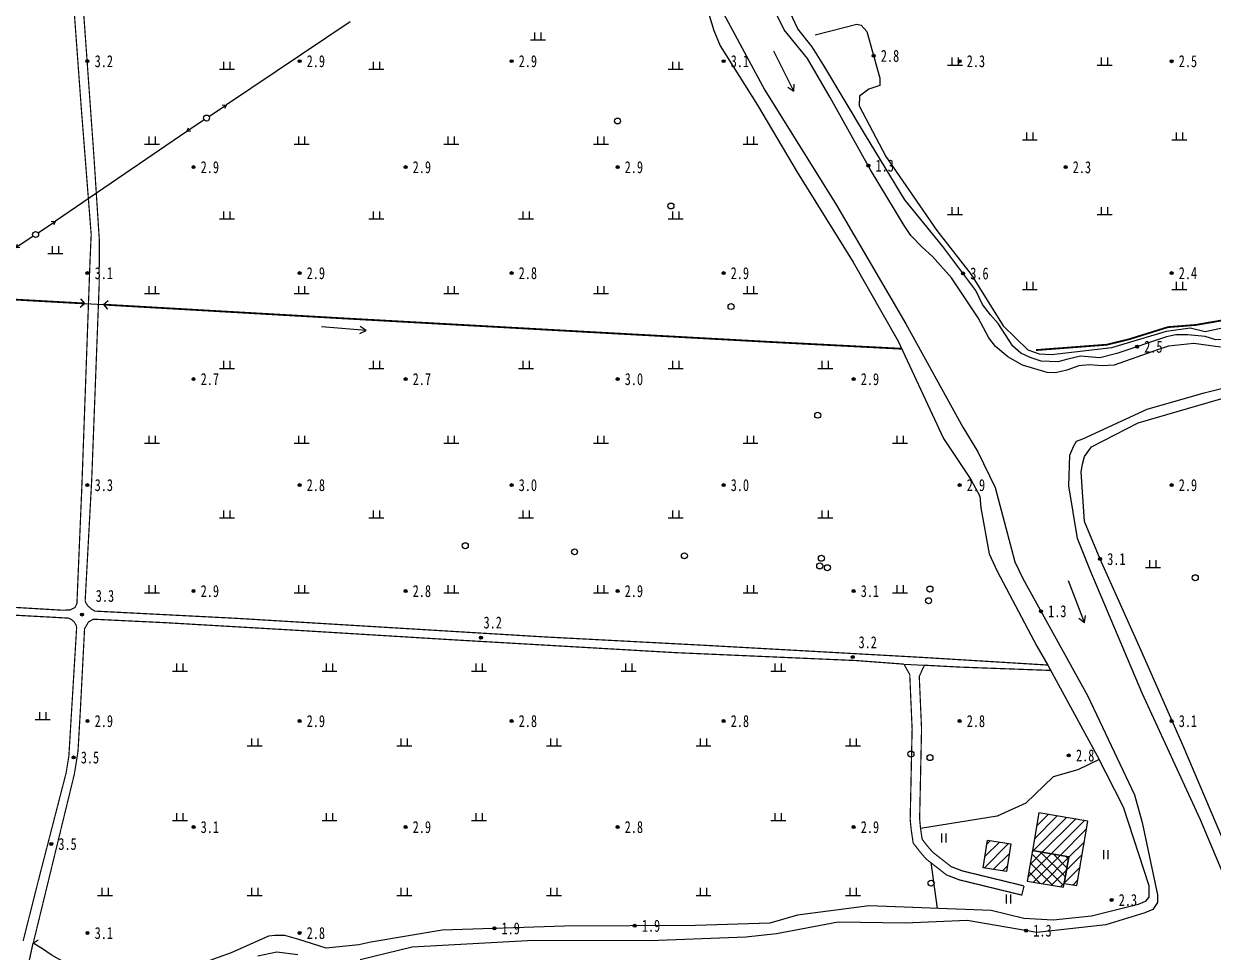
# Model space of a CAD drawing. Header units: metres. Extents: x 494039 to 619385, y 3351420 to 3402703.
# Drawn here: x 583058.3 to 583455.8, y 3395854.2 to 3396164.6 of the extents above; entities that cross this region are included whole.
import ezdxf
from ezdxf.enums import TextEntityAlignment as Align

# ---------------------------------------------------------------- set-up
doc = ezdxf.new("R2010")
doc.units = ezdxf.units.M
for name, pattern in [('2180', [0]), ('8521', [0]), ('9610', [0])]:
    doc.linetypes.add(name, pattern=pattern)
for name, color, linetype in [('210100', 130, 'Continuous'), ('220200', 130, 'Continuous'), ('220900', 130, '2180'), ('261301', 141, 'Continuous'), ('310300', 8, 'Continuous'), ('310500', 8, 'Continuous'), ('420500', 8, 'Continuous'), ('430300', 8, 'Continuous'), ('440100', 8, 'Continuous'), ('510301', 8, 'Continuous'), ('541200', 8, 'Continuous'), ('720100', 8, 'Continuous'), ('760201', 8, '8521'), ('810100', 8, '9610'), ('810302', 8, 'Continuous'), ('810600', 8, 'Continuous')]:
    doc.layers.add(name, color=color, linetype=linetype)
pattern_1 = [(45, (0, 0), (-1.767766953, 1.767766953), [])]

# ---------------------------------------------------------------- blocks, each defined once
blk = doc.blocks.new('gc170')
at = {"linetype": 'Continuous'}
blk.add_circle((0, 0), 0.5, dxfattribs=at)
blk = doc.blocks.new('gu')
at = {"flags": 128}
for points in [[(3.75, 0), (-3.75, 0)], [(2.71, -0.6), (3.75, 0), (3.75, 0), (2.71, 0.6)]]:
    blk.add_lwpolyline(points, dxfattribs=at)
blk = doc.blocks.new('p_point')
for radius in [0.25, 0.2, 0.15, 0.1, 0.05]:
    blk.add_circle((0, 0), radius)
blk.add_point((0, 0))
blk = doc.blocks.new('ve')
at = {"color": 0, "linetype": 'Continuous'}
for p, q in [((-0.4, 1.5), (-0.4, 0)), ((0.4, 0), (0.4, 1.5))]:
    blk.add_line(p, q, dxfattribs=at)
blk = doc.blocks.new('vm')
at = {"linetype": 'Continuous'}
for p, q in [((1.25, 0), (-1.25, 0)), ((-0.5, 0), (-0.5, 1.3)), ((0.5, 1.3), (0.5, 0))]:
    blk.add_line(p, q, dxfattribs=at)
blk = doc.blocks.new('gc013b')
at = {"linetype": 'Continuous'}
blk.add_line((0.5, 0), (4, 0), dxfattribs=at)
at = {"linetype": 'Continuous', "flags": 128}
blk.add_lwpolyline([(3.39, 0.35), (4, 0), (3.39, -0.35)], dxfattribs=at)
blk = doc.blocks.new('1-3&1-4')
at = {"layer": '310300', "linetype": 'Continuous'}
h = blk.add_hatch(dxfattribs=at)
h.set_pattern_fill('ANSI31', color=8, scale=20, style=0)
h.set_pattern_definition(pattern_1)
h.paths.add_polyline_path([(583407.5465, 3395886.0883), (583406.0341, 3395877.2038), (583410.2948, 3395876.4786), (583413.9583, 3395898.0009), (583397.5551, 3395900.7931), (583395.4038, 3395888.1552)])
h = blk.add_hatch(dxfattribs=at)
h.set_pattern_fill('ANSI31', color=8, scale=20, style=0)
h.set_pattern_definition(pattern_1)
h.paths.add_polyline_path([(583380.3719, 3395891.6074), (583388.1858, 3395890.3939), (583386.7506, 3395881.1523), (583378.9367, 3395882.3658)])
at = {"layer": '310500', "linetype": 'Continuous'}
h = blk.add_hatch(dxfattribs=at)
h.set_pattern_fill('ANSI37', color=8, scale=20, style=0)
h.set_pattern_definition([(45, (0, 0), (-1.767766953, 1.767766953), []), (135, (0, 0), (-1.767766953, -1.767766953), [])])
h.paths.add_polyline_path([(583405.8097, 3395875.8853), (583407.5465, 3395886.0883), (583395.4038, 3395888.1552), (583393.667, 3395877.9523)])
at = {"layer": '210100', "color": 141, "linetype": 'Continuous', "flags": 128}
for points in [[(583458.2861, 3396056.5079), (583449.3, 3396057.6855), (583440.9214, 3396056.8239), (583437.5508, 3396055.6879), (583422.7804, 3396050.4489), (583418.6652, 3396050.2657), (583414.3334, 3396050.5758), (583410.9064, 3396050.2027), (583406.8916, 3396048.7192), (583403.0682, 3396047.9247), (583400.2951, 3396048.0389), (583392.1248, 3396050.4261), (583387.1617, 3396053.227), (583383.1206, 3396056.7211), (583380.887, 3396059.5798), (583377.2766, 3396066.248), (583368.3098, 3396079.6026), (583362.0059, 3396086.7787), (583358.5201, 3396089.8731), (583354.7285, 3396093.8071), (583352.5575, 3396097.1398), (583341.341, 3396115.7701), (583327.8509, 3396139.9172), (583320.2067, 3396152.9257), (583312.4243, 3396162.5118), (583302.727, 3396182.3606)], [(583290.6011, 3396170.895), (583306.0054, 3396142.3995), (583329.9783, 3396103.8699), (583353.0565, 3396064.2563), (583372.1057, 3396029.7604), (583377.1184, 3396021.4922), (583383.0129, 3396009.5105), (583389.5322, 3395984.6678), (583392.2521, 3395979.1296), (583413.8909, 3395939.7496), (583429.5431, 3395906.845), (583432.0585, 3395897.6), (583437.2366, 3395873.3632), (583437.1905, 3395870.8378), (583435.6129, 3395868.4916), (583432.9978, 3395867.308), (583419.9941, 3395863.3567), (583396.9366, 3395860.7822), (583373.5975, 3395864.8033), (583352.9174, 3395863.914), (583330.5053, 3395864.197), (583309.8424, 3395860.28), (583299.6505, 3395859.2717), (583267.5614, 3395857.9937), (583228.6345, 3395858.0916), (583188.0724, 3395855.8804), (583170.7487, 3395851.6826)], [(583149.9533, 3395853.3305), (583142.9401, 3395854.204), (583136.5616, 3395852.8768)], [(583463.0949, 3395871.1531), (583451.6117, 3395898.4855), (583432.0491, 3395940.7574), (583414.7576, 3395981.9483), (583410.4808, 3395992.5128), (583407.5645, 3396010.1527), (583407.9548, 3396020.3536), (583409.2241, 3396023.4673), (583410.1543, 3396025.0311), (583412.2367, 3396025.8379), (583433.7427, 3396035.6939), (583452.7986, 3396041.1603), (583477.298, 3396047.3326)]]:
    blk.add_lwpolyline(points, dxfattribs=at)
at = {"layer": '220200', "color": 141, "linetype": 'Continuous', "const_width": 0.6, "flags": 128}
for points in [[(583396.5832, 3396055.4747), (583420.3397, 3396057.2856), (583427.9361, 3396059.1692), (583440.7016, 3396063.1546), (583449.931, 3396063.8743), (583460.012, 3396065.6151), (583482.8865, 3396072.7417), (583514.8999, 3396083.38), (583534.6469, 3396089.4266), (583556.1048, 3396095.1412), (583562.2136, 3396097.5425), (583567.6595, 3396100.5231)], [(583078.6837, 3396071.0629), (582936.8038, 3396078.9134), (582878.8667, 3396081.9844)], [(583351.7274, 3396055.924), (583309.8956, 3396058.0859), (583243.251, 3396061.7402), (583163.9345, 3396066.1509), (583084.9642, 3396070.6762)]]:
    blk.add_lwpolyline(points, dxfattribs=at)
at = {"layer": '220900', "color": 141, "linetype": 'Continuous'}
for p, q in [((583078.6837, 3396071.0629), (583077.1852, 3396069.7383)), ((583078.6837, 3396071.0629), (583077.3591, 3396072.5614)), ((583084.9642, 3396070.6762), (583086.4627, 3396072.0008)), ((583084.9642, 3396070.6762), (583086.2888, 3396069.1777))]:
    blk.add_line(p, q, dxfattribs=at)
at = {"layer": '220900', "color": 141, "linetype": '2180', "elevation": 3.0139, "flags": 128}
blk.add_lwpolyline([(583078.6837, 3396071.0629), (583084.9642, 3396070.6762)], dxfattribs=at)
at = {"layer": '310300', "color": 8, "linetype": 'Continuous', "flags": 128}
for points in [[(583407.5465, 3395886.0883), (583406.0341, 3395877.2038), (583410.2948, 3395876.4786), (583413.9583, 3395898.0009), (583397.5551, 3395900.7931), (583395.4038, 3395888.1552)], [(583380.3719, 3395891.6074), (583388.1858, 3395890.3939), (583386.7506, 3395881.1523), (583378.9367, 3395882.3658)]]:
    blk.add_lwpolyline(points, close=True, dxfattribs=at)
at = {"layer": '310500', "color": 8, "linetype": 'Continuous', "flags": 128}
blk.add_lwpolyline([(583405.8097, 3395875.8853), (583407.5465, 3395886.0883), (583395.4038, 3395888.1552), (583393.667, 3395877.9523)], close=True, dxfattribs=at)
at = {"layer": '420500', "color": 8, "linetype": 'Continuous', "const_width": 0.4, "flags": 128}
for points in [[(582914.7849, 3396180.9014), (582972.0024, 3396181.8946), (583035.1778, 3396182.6857), (583071.9685, 3396183.1207), (583073.0455, 3396182.784), (583073.855, 3396181.3946), (583074.3823, 3396179.4546), (583077.4638, 3396137.2832), (583080.8432, 3396094.1168), (583080.4539, 3396085.293), (583077.7065, 3396009.3554), (583076.0731, 3395970.7675), (583075.4853, 3395969.4791), (583073.7869, 3395968.5881), (583071.0198, 3395968.528), (582997.736, 3395972.8718), (582884.6899, 3395979.0767), (582853.0813, 3395980.9103)], [(583400.5916, 3395950.1849), (583358.2905, 3395952.7578), (583286.9057, 3395956.7306), (583231.4304, 3395959.6425), (583129.5334, 3395965.7953), (583082.0861, 3395968.2188), (583080.9554, 3395968.8893), (583079.7157, 3395969.9888), (583079.0349, 3395971.0485), (583078.8285, 3395971.6811), (583081.0209, 3396012.2183), (583083.4913, 3396076.7842), (583083.5895, 3396091.8342), (583081.7862, 3396119.7801), (583077.4312, 3396180.6951)], [(582852.6308, 3395978.2365), (582897.3646, 3395975.5362), (582952.9157, 3395972.45), (583008.9526, 3395969.1911), (583046.9792, 3395967.3068), (583073.2613, 3395965.8766), (583074.3011, 3395965.3837), (583075.2444, 3395964.5206), (583075.8213, 3395963.4497), (583075.9762, 3395962.6897), (583073.3754, 3395919.6584), (583072.4427, 3395914.0259), (583063.6075, 3395879.7921), (583058.0921, 3395857.9398)], [(583061.4714, 3395857.2156), (583075.2199, 3395913.7411), (583076.4292, 3395921.2832), (583077.2059, 3395934.7299), (583078.6252, 3395962.305), (583079.9198, 3395964.5636), (583081.1473, 3395965.285), (583081.7018, 3395965.5029), (583106.089, 3395964.3228), (583152.1547, 3395961.6454), (583200.529, 3395958.6939), (583276.0218, 3395954.3357), (583336.4997, 3395951.6862), (583352.482, 3395950.4875)], [(583359.347, 3395950.1237), (583370.951, 3395949.5088), (583401.567, 3395948.3883)]]:
    blk.add_lwpolyline(points, dxfattribs=at)
at = {"layer": '430300', "color": 8, "linetype": 'Continuous'}
blk.add_line((583061.4714, 3395857.2156), (583063.1506, 3395858.3021), dxfattribs=at)
at = {"layer": '430300', "color": 8, "linetype": 'Continuous', "flags": 128}
blk.add_lwpolyline([(583056.1541, 3395832.4052), (583061.4714, 3395857.2156)], dxfattribs=at)
at = {"layer": '440100', "color": 8, "linetype": 'Continuous', "const_width": 0.4, "flags": 128}
for points in [[(583352.482, 3395950.4875), (583354.4143, 3395946.9975), (583355.2055, 3395928.8164), (583354.5598, 3395898.6037), (583354.8919, 3395895.1666), (583355.5685, 3395890.6682), (583357.9504, 3395887.6092), (583359.8538, 3395885.3735)], [(583362.0454, 3395887.6578), (583360.3932, 3395889.5985), (583358.5603, 3395891.9523), (583358.0189, 3395895.5526), (583357.7126, 3395898.7219), (583358.3566, 3395928.8513), (583357.5939, 3395946.3769), (583358.6904, 3395948.8478), (583359.347, 3395950.1237)], [(583392.6073, 3395876.3464), (583371.9405, 3395881.3821), (583368.2465, 3395882.8065), (583362.0454, 3395887.6578)], [(583359.8538, 3395885.3735), (583366.6754, 3395880.0367), (583370.9972, 3395878.3702), (583391.8617, 3395873.2863), (583392.6073, 3395876.3464)]]:
    blk.add_lwpolyline(points, dxfattribs=at)
at = {"layer": '541200', "color": 8, "linetype": 'Continuous'}
for p, q in [((583167.3493, 3396165.2492), (583126.0269, 3396137.5018)), ((583112.7747, 3396128.5365), (583068.8733, 3396098.6146))]:
    blk.add_line(p, q, dxfattribs=at)
at = {"layer": '760201', "color": 8, "linetype": '8521', "flags": 128}
for points in [[(583577.4484, 3396097.6139), (583572.6582, 3396096.0334), (583545.8938, 3396086.2095), (583511.6154, 3396076.183), (583482.8529, 3396064.9752), (583462.1437, 3396059.2413), (583456.678, 3396058.9372), (583453.1463, 3396060.0325), (583447.4023, 3396060.6194), (583443.2969, 3396060.5975), (583440.2266, 3396059.8698), (583423.5789, 3396054.3581), (583417.894, 3396052.9048), (583411.4784, 3396053.4344), (583407.2679, 3396052.4723), (583403.9026, 3396051.5549), (583398.3733, 3396051.7402), (583394.639, 3396052.9553), (583391.5182, 3396054.4456), (583388.9181, 3396056.8113), (583383.9639, 3396064.4036), (583381.3651, 3396067.2224), (583378.7305, 3396070.7295), (583376.5042, 3396075.4295), (583365.4217, 3396090.1562), (583352.739, 3396105.7507), (583339.6427, 3396127.3516), (583325.7333, 3396150.6546), (583321.808, 3396156.9044), (583316.9841, 3396162.8678), (583310.3354, 3396177.2733), (583305.0797, 3396187.6032), (583303.6636, 3396188.9014), (583301.8355, 3396190.1351)], [(583282.1118, 3396181.5277), (583286.4569, 3396173.9728), (583288.87, 3396168.1079), (583287.3441, 3396167.4801), (583288.9628, 3396162.3116), (583291.0198, 3396157.2014), (583303.5323, 3396137.388), (583316.8195, 3396114.9853), (583335.527, 3396084.8695), (583350.5407, 3396058.4807), (583365.6688, 3396025.8869), (583374.7875, 3396012.2609), (583377.8589, 3396006.6965), (583378.169, 3396002.7754), (583380.9326, 3395987.3755), (583383.6777, 3395981.5429), (583396.8827, 3395956.485), (583400.5916, 3395950.1849), (583417.0783, 3395919.8167), (583425.7083, 3395902.8075), (583434.299, 3395876.5195), (583434.2663, 3395872.6146), (583433.1097, 3395871.1097), (583430.8038, 3395870.0992), (583415.1692, 3395866.2475), (583402.3952, 3395864.8769), (583392.576, 3395865.4521), (583381.6155, 3395868.1273), (583340.901, 3395869.6766), (583316.9162, 3395866.5169), (583307.6367, 3395863.9135), (583282.7712, 3395863.141), (583238.9872, 3395862.9051), (583198.1182, 3395861.6049), (583174.2856, 3395857.5295), (583170.3053, 3395856.6437), (583159.3775, 3395855.5254), (583150.2071, 3395858.4658), (583145.5792, 3395859.7567), (583142.2232, 3395859.8087), (583140.0852, 3395859.5707), (583127.6302, 3395853.9855), (583118.9474, 3395850.8998), (583098.4688, 3395850.1406), (583076.8276, 3395849.6353), (583071.8371, 3395850.9132), (583067.4328, 3395853.3044), (583064.5764, 3395855.3645), (583061.4714, 3395857.2156)], [(583322.8262, 3396160.8236), (583336.755, 3396164.4615), (583338.1582, 3396164.1015), (583340.0621, 3396161.9983), (583344.4474, 3396146.407), (583344.4481, 3396143.9801), (583340.7406, 3396142.6621), (583337.6593, 3396140.3666), (583337.454, 3396137.1182), (583346.4111, 3396120.2315), (583363.426, 3396095.4718), (583374.9009, 3396080.7944), (583385.6853, 3396063.6393), (583393.8266, 3396055.5774), (583397.7072, 3396054.2067), (583401.7791, 3396054.04), (583421.984, 3396056.3276), (583440.2153, 3396061.7476), (583448.0962, 3396062.9623), (583453.1091, 3396061.6993), (583466.1604, 3396064.442), (583487.5993, 3396071.6846), (583516.2757, 3396081.4605), (583542.478, 3396089.0649), (583558.899, 3396093.4451), (583565.9774, 3396097.9804), (583568.6645, 3396099.8087), (583569.1769, 3396100.6702), (583568.9269, 3396101.839), (583568.4826, 3396103.4147), (583568.9072, 3396104.9842), (583570.9817, 3396107.2494), (583571.8258, 3396108.4239), (583572.8367, 3396113.9613), (583572.8366, 3396113.9614)], [(583772.1605, 3395304.5756), (583767.1661, 3395319.6284), (583753.2552, 3395346.1826), (583734.1896, 3395374.6289), (583720.9151, 3395398.5201), (583714.8222, 3395411.0513), (583707.2968, 3395425.7519), (583711.1085, 3395427.7032), (583699.8903, 3395449.6175), (583686.8252, 3395480.7228), (583672.5354, 3395503.8626), (583668.4874, 3395509.876), (583665.3528, 3395513.4128), (583655.2367, 3395530.0033), (583643.2597, 3395556.5061), (583641.5608, 3395561.187), (583640.7698, 3395565.2296), (583638.7521, 3395568.4468), (583635.1286, 3395572.3421), (583631.4025, 3395575.738), (583620.8606, 3395593.3866), (583607.3815, 3395619.6969), (583593.3885, 3395646.6798), (583585.5144, 3395668.0774), (583576.0179, 3395690.4439), (583569.1911, 3395698.8348), (583554.2311, 3395719.8812), (583553.064, 3395722.2294), (583552.6286, 3395723.4982), (583553.2478, 3395724.2284), (583554.2452, 3395725.2796), (583550.9246, 3395733.8779), (583538.5424, 3395761.0832), (583521.5213, 3395783.2532), (583511.5812, 3395801.0208), (583500.0664, 3395827.5236), (583494.1735, 3395838.5854), (583469.4044, 3395868.9979), (583458.7128, 3395892.7332), (583445.8199, 3395923.145), (583431.6547, 3395955.22), (583418.0136, 3395985.6325), (583412.8372, 3395998.1787), (583411.6461, 3396014.8272), (583412.1511, 3396017.3495), (583412.8153, 3396019.952), (583415.1714, 3396023.0971), (583430.7225, 3396031.1661), (583467.2218, 3396041.7028), (583493.9714, 3396048.9381), (583537.2294, 3396064.6386), (583563.6511, 3396073.4891), (583583.2392, 3396078.7005)]]:
    blk.add_lwpolyline(points, dxfattribs=at)
at = {"layer": '810100', "color": 8, "linetype": '9610', "flags": 128}
for points in [[(583352.482, 3395950.4875), (583359.347, 3395950.1237)], [(583417.7157, 3395918.5604), (583410.6299, 3395915.1169), (583402.388, 3395912.8565), (583393.2504, 3395904.0023), (583383.612, 3395899.6408), (583358.0189, 3395895.5526)], [(583361.4099, 3395884.1561), (583363.6299, 3395868.8117)]]:
    blk.add_lwpolyline(points, dxfattribs=at)
at = {"layer": '261301', "color": 141, "linetype": 'Continuous', "xscale": 2, "yscale": 2}
for p, rotation in [((583312.296, 3396148.7309, 1.0073), 296.5629547597141), ((583165.2847, 3396062.6311, -0.0928), 355.6349034377021), ((583410.1037, 3395971.3719, 1.0073), 290.8562951202111)]:
    blk.add_blockref('gu', p, dxfattribs=dict(at, rotation=rotation))
at = {"layer": '510301', "color": 8, "linetype": 'Continuous', "xscale": 2, "yscale": 2}
for p in [(583119.3853, 3396133.0421, 3.5592), (583256.7508, 3396132.0613, 3.6944), (583274.6072, 3396103.6454, 3.7538), (583062.2627, 3396094.109, 3.5369), (583294.6889, 3396070.031, 3.4744), (583323.6617, 3396033.704, 3.3026), (583205.868, 3395990.0772, 3.4297), (583242.3835, 3395988.0339, 3.3405), (583279.0974, 3395986.7133, 3.2959), (583324.8711, 3395985.8767, 3.4744), (583324.3282, 3395983.3197, 3.4297), (583326.8929, 3395982.7188, 3.4967), (583449.8275, 3395979.3732, 3.2275), (583361.1493, 3395975.5945, 3.5041), (583360.7002, 3395971.6936, 3.5004), (583354.8013, 3395920.4209, 3.1511), (583361.1806, 3395919.2406, 3.1734), (583361.5198, 3395877.2721, 3.6284)]:
    blk.add_blockref('gc170', p, dxfattribs=at)
at = {"layer": '541200', "color": 8, "linetype": 'Continuous', "xscale": 2, "yscale": 2}
for p, rotation in [((583119.3853, 3396133.0421), 33.8807383501924), ((583119.3853, 3396133.0421), 214.2772026201579), ((583062.2627, 3396094.109), 34.27720262015787), ((583062.2627, 3396094.109), 214.0620302281139)]:
    blk.add_blockref('gc013b', p, dxfattribs=dict(at, rotation=rotation))
for p in [(583119.3853, 3396133.0421), (583062.2627, 3396094.109)]:
    blk.add_blockref('gc170', p, dxfattribs=at)
at = {"layer": '720100', "color": 8, "linetype": 'Continuous', "xscale": 2, "yscale": 2, "zscale": 2}
for p in [(583342.3537, 3396153.8508, 2.7728), (583079.6096, 3396152.0626, 3.2222), (583150.4644, 3396152.0628, 2.8502), (583221.3192, 3396152.0629, 2.8627), (583292.174, 3396152.0631, 3.0796), (583371.0617, 3396152.0612, 2.327), (583441.9165, 3396152.0614, 2.4539), (583115.0369, 3396116.6353, 2.8693), (583185.8917, 3396116.6355, 2.8574), (583256.7465, 3396116.6356, 2.9481), (583340.5713, 3396117.1478, 1.3), (583406.4891, 3396116.6339, 2.2781), (583079.6095, 3396081.2079, 3.0638), (583150.4642, 3396081.208, 2.867), (583221.319, 3396081.2081, 2.8249), (583292.1738, 3396081.2083, 2.8743), (583372.2316, 3396081.1071, 3.5665), (583441.9164, 3396081.2066, 2.3606), (583430.3618, 3396056.6037, 2.5327), (583430.3618, 3396056.6037, 2.5327), (583115.0368, 3396045.7805, 2.7493), (583185.8916, 3396045.7807, 2.671), (583256.7464, 3396045.7808, 2.9678), (583335.6341, 3396045.779, 2.9317), (583079.6093, 3396010.3531, 3.2542), (583150.4641, 3396010.3532, 2.8255), (583221.3189, 3396010.3533, 2.9545), (583292.1737, 3396010.3535, 2.952), (583371.0615, 3396010.3517, 2.8557), (583441.9162, 3396010.3518, 2.9182), (583418.0136, 3395985.6325, 3.0613), (583115.0366, 3395974.9257, 2.8767), (583185.8914, 3395974.9259, 2.7841), (583256.7462, 3395974.926, 2.8866), (583335.634, 3395974.9242, 3.1), (583077.8107, 3395967.0562, 3.3287), (583398.2634, 3395968.1898, 1.3), (583211.1078, 3395959.348, 3.1766), (583335.3716, 3395952.8547, 3.2074), (583079.6112, 3395931.4653, 2.93), (583150.4659, 3395931.4654, 2.91), (583221.3207, 3395931.4656, 2.8434), (583292.1755, 3395931.4657, 2.7667), (583371.0633, 3395931.4639, 2.8337), (583441.9181, 3395931.464, 3.0883), (583074.9617, 3395919.3051, 3.5055), (583407.5729, 3395919.973, 2.824), (583115.0385, 3395896.038, 3.1232), (583185.8933, 3395896.0381, 2.9199), (583256.7481, 3395896.0383, 2.7633), (583335.6358, 3395896.0364, 2.8542), (583067.4744, 3395890.38, 3.454), (583421.8604, 3395871.6424, 2.3183), (583215.5942, 3395862.1609, 1.9279), (583262.4907, 3395863.0317, 1.9404), (583079.611, 3395860.6105, 3.1), (583150.4658, 3395860.6106, 2.8409), (583393.309, 3395861.4072, 1.3)]:
    blk.add_blockref('p_point', p, dxfattribs=at)
at = {"layer": '810302', "color": 8, "linetype": 'Continuous', "xscale": 2, "yscale": 2}
for p in [(583230.1583, 3396159.0509), (583369.5438, 3396150.6604), (583419.5438, 3396150.6604), (583126.1872, 3396149.2475), (583176.1872, 3396149.2475), (583276.1872, 3396149.2475), (583101.1872, 3396124.2475), (583151.1872, 3396124.2475), (583201.1872, 3396124.2475), (583251.1872, 3396124.2475), (583301.1872, 3396124.2475), (583394.5438, 3396125.6604), (583444.5438, 3396125.6604), (583126.1872, 3396099.2475), (583176.1872, 3396099.2475), (583226.1872, 3396099.2475), (583276.1872, 3396099.2475), (583369.5438, 3396100.6604), (583419.5438, 3396100.6604), (583068.899, 3396087.6048), (583394.5438, 3396075.6604), (583444.5438, 3396075.6604), (583101.1872, 3396074.2475), (583151.1872, 3396074.2475), (583201.1872, 3396074.2475), (583251.1872, 3396074.2475), (583301.1872, 3396074.2475), (583126.1872, 3396049.2475), (583176.1872, 3396049.2475), (583226.1872, 3396049.2475), (583276.1872, 3396049.2475), (583326.1872, 3396049.2475), (583101.1872, 3396024.2475), (583151.1872, 3396024.2475), (583201.1872, 3396024.2475), (583251.1872, 3396024.2475), (583301.1872, 3396024.2475), (583351.1872, 3396024.2475), (583126.1872, 3395999.2475), (583176.1872, 3395999.2475), (583226.1872, 3395999.2475), (583276.1872, 3395999.2475), (583326.1872, 3395999.2475), (583435.6644, 3395982.6906), (583101.1872, 3395974.2475), (583151.1872, 3395974.2475), (583201.1872, 3395974.2475), (583251.1872, 3395974.2475), (583301.1872, 3395974.2475), (583351.1872, 3395974.2475), (583110.4831, 3395948.0649), (583160.4831, 3395948.0649), (583210.4831, 3395948.0649), (583260.4831, 3395948.0649), (583310.4831, 3395948.0649), (583064.643, 3395931.8366), (583135.4831, 3395923.0649), (583185.4831, 3395923.0649), (583235.4831, 3395923.0649), (583285.4831, 3395923.0649), (583335.4831, 3395923.0649), (583110.4831, 3395898.0649), (583160.4831, 3395898.0649), (583210.4831, 3395898.0649), (583310.4831, 3395898.0649), (583085.4831, 3395873.0649), (583135.4831, 3395873.0649), (583185.4831, 3395873.0649), (583235.4831, 3395873.0649), (583285.4831, 3395873.0649), (583335.4831, 3395873.0649)]:
    blk.add_blockref('vm', p, dxfattribs=at)
at = {"layer": '810600', "color": 8, "linetype": 'Continuous', "xscale": 2, "yscale": 2}
for p in [(583365.8176, 3395890.8722, 4.6271), (583419.9097, 3395885.2815, 4.6271), (583387.4354, 3395870.5177, 4.5111)]:
    blk.add_blockref('ve', p, dxfattribs=at)
at = {"layer": '720100', "color": 8, "width": 0.75}
for s, p in [('3.2', (583082.0096, 3396152.0626, 3.2222)), ('2.9', (583152.8644, 3396152.0628, 2.8502)), ('2.9', (583223.7192, 3396152.0629, 2.8627)), ('3.1', (583294.574, 3396152.0631, 3.0796)), ('2.8', (583344.7537, 3396153.8508, 2.7728)), ('2.3', (583373.4617, 3396152.0612, 2.327)), ('2.5', (583444.3165, 3396152.0614, 2.4539)), ('2.9', (583117.4369, 3396116.6353, 2.8693)), ('2.9', (583188.2917, 3396116.6355, 2.8574)), ('2.9', (583259.1465, 3396116.6356, 2.9481)), ('1.3', (583342.9713, 3396117.1478, 1.3)), ('2.3', (583408.8891, 3396116.6339, 2.2781)), ('3.1', (583082.0095, 3396081.2079, 3.0638)), ('2.9', (583152.8642, 3396081.208, 2.867)), ('2.8', (583223.719, 3396081.2081, 2.8249)), ('2.9', (583294.5738, 3396081.2083, 2.8743)), ('3.6', (583374.6316, 3396081.1071, 3.5665)), ('2.4', (583444.3164, 3396081.2066, 2.3606)), ('2.5', (583432.7618, 3396056.6037, 2.5327)), ('2.5', (583432.7618, 3396056.6037, 2.5327)), ('2.7', (583117.4368, 3396045.7805, 2.7493)), ('2.7', (583188.2916, 3396045.7807, 2.671)), ('3.0', (583259.1464, 3396045.7808, 2.9678)), ('2.9', (583338.0341, 3396045.779, 2.9317)), ('3.3', (583082.0093, 3396010.3531, 3.2542)), ('2.8', (583152.8641, 3396010.3532, 2.8255)), ('3.0', (583223.7189, 3396010.3533, 2.9545)), ('3.0', (583294.5737, 3396010.3535, 2.952)), ('2.9', (583373.4615, 3396010.3517, 2.8557)), ('2.9', (583444.3162, 3396010.3518, 2.9182)), ('3.1', (583420.4136, 3395985.6325, 3.0613)), ('3.3', (583082.3915, 3395973.3049, 3.3287)), ('2.9', (583117.4366, 3395974.9257, 2.8767)), ('2.8', (583188.2914, 3395974.9259, 2.7841)), ('2.9', (583259.1462, 3395974.926, 2.8866)), ('3.1', (583338.034, 3395974.9242, 3.1)), ('1.3', (583400.6634, 3395968.1898, 1.3)), ('3.2', (583211.9781, 3395964.4136, 3.1766)), ('3.2', (583337.3053, 3395957.8132, 3.2074)), ('2.9', (583082.0112, 3395931.4653, 2.93)), ('2.9', (583152.8659, 3395931.4654, 2.91)), ('2.8', (583223.7207, 3395931.4656, 2.8434)), ('2.8', (583294.5755, 3395931.4657, 2.7667)), ('2.8', (583373.4633, 3395931.4639, 2.8337)), ('3.1', (583444.3181, 3395931.464, 3.0883)), ('3.5', (583077.3617, 3395919.3051, 3.5055)), ('2.8', (583409.9729, 3395919.973, 2.824)), ('3.1', (583117.4385, 3395896.038, 3.1232)), ('2.9', (583188.2933, 3395896.0381, 2.9199)), ('2.8', (583259.1481, 3395896.0383, 2.7633)), ('2.9', (583338.0358, 3395896.0364, 2.8542)), ('3.5', (583069.8744, 3395890.38, 3.454)), ('2.3', (583424.2604, 3395871.6424, 2.3183)), ('3.1', (583082.011, 3395860.6105, 3.1)), ('2.8', (583152.8658, 3395860.6106, 2.8409)), ('1.9', (583217.9942, 3395862.1609, 1.9279)), ('1.9', (583264.8907, 3395863.0317, 1.9404)), ('1.3', (583395.709, 3395861.4072, 1.3))]:
    blk.add_text(s, height=4, dxfattribs=at).set_placement(p, align=Align.MIDDLE_LEFT)

msp = doc.modelspace()

# ---------------------------------------------------------------- block references
msp.add_blockref('1-3&1-4', (0, 0))

doc.saveas('drawing.dxf')
